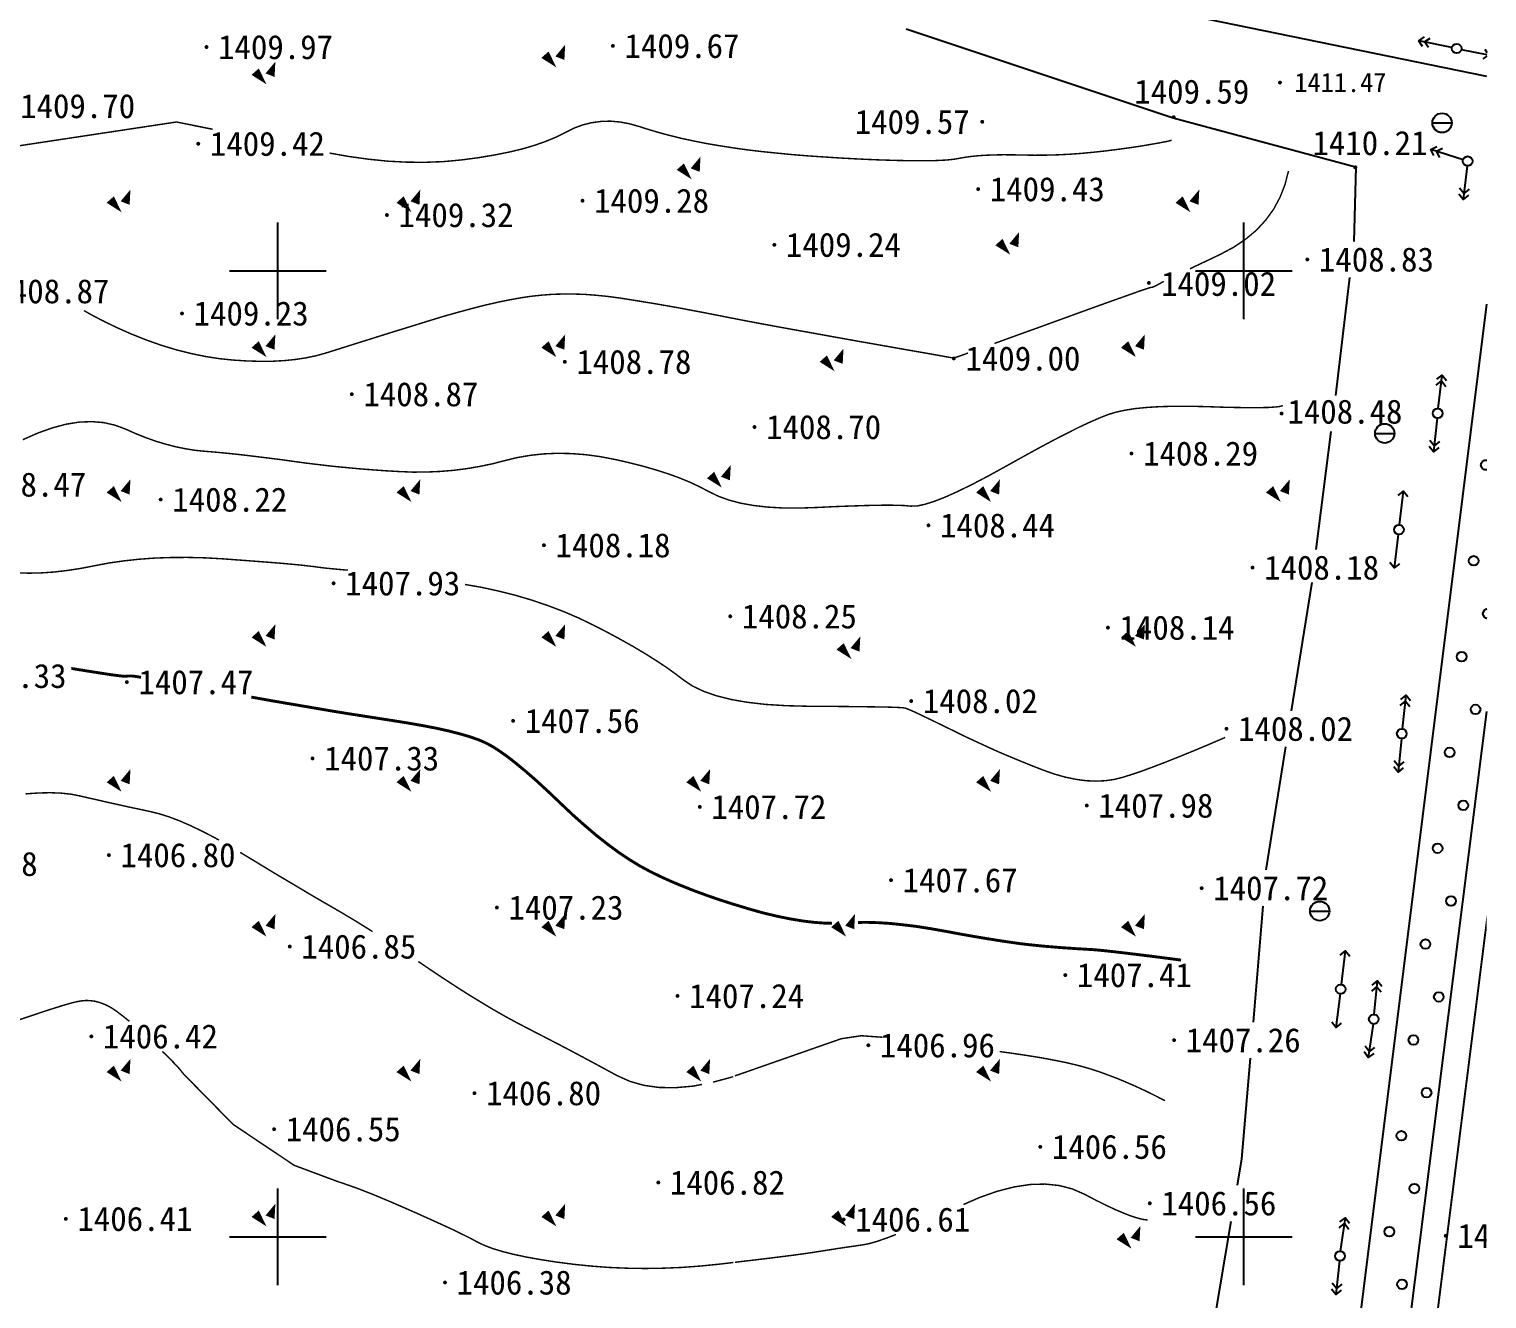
# Model space of a CAD drawing. Header units: inches. Extents: x -2316 to 955, y -265 to 742.
# Drawn here: x 804.5 to 955.4, y 455.2 to 586.7 of the extents above; entities that cross this region are included whole.
import ezdxf
from ezdxf.enums import TextEntityAlignment as Align
from ezdxf.xclip import XClip

# ---------------------------------------------------------------- set-up
doc = ezdxf.new("R2010")
doc.units = ezdxf.units.IN
doc.header["$LTSCALE"] = 1000
doc.header["$MEASUREMENT"] = 0
doc.header["$XCLIPFRAME"] = 0
doc.layers.add('周边地形图', color=8, linetype='Continuous')
doc.styles.get("Standard").update_dxf_attribs({"font": ''})
doc.styles.get('Standard').set_extended_font_data('SimSun')

# ---------------------------------------------------------------- blocks, each defined once
blk = doc.blocks.new('GC200')
at = {"linetype": 'Continuous', "const_width": 0.2, "flags": 128}
blk.add_lwpolyline([(-0.1, 0, 1), (0.1, 0, 1)], format="xyb", close=True, dxfattribs=at)
blk = doc.blocks.new('gc013a')
at = {"linetype": 'Continuous'}
blk.add_line((0.5, 0), (4, 0), dxfattribs=at)
at = {"linetype": 'Continuous', "flags": 128}
for points in [[(2.88, 0.5), (3.38, 0), (2.88, -0.5)], [(3.5, 0.5), (4, 0), (3.5, -0.5)]]:
    blk.add_lwpolyline(points, dxfattribs=at)
blk = doc.blocks.new('gc170')
at = {"linetype": 'Continuous'}
blk.add_circle((0, 0), 0.5, dxfattribs=at)
blk = doc.blocks.new('GC042')
blk.add_line((-1, 0), (1, 0))
blk.add_circle((0, 0), 1)
blk = doc.blocks.new('gc090')
for points in [[(1.07, 1.45, 0, 1, 0), (0.52, 0.05, 1, 1, 0)], [(-1.02, 0.41, 1, 0, 0), (0.15, -0.9, 0, 0, 0)]]:
    blk.add_lwpolyline(points, format="xyseb")
blk = doc.blocks.new('gc013b')
at = {"linetype": 'Continuous'}
blk.add_line((0.5, 0), (4, 0), dxfattribs=at)
at = {"linetype": 'Continuous', "flags": 128}
blk.add_lwpolyline([(3.5, 0.5), (4, 0), (3.5, -0.5)], dxfattribs=at)
blk = doc.blocks.new('xzdxt')
at = {"layer": '周边地形图'}
for p, q in [((451.75, -75.5), (451.75, -65.5)), ((551.75, -75.5), (551.75, -65.5)), ((446.75, -70.5), (456.75, -70.5)), ((546.75, -70.5), (556.75, -70.5)), ((451.75, -175.5), (451.75, -165.5)), ((551.75, -175.5), (551.75, -165.5)), ((446.75, -170.5), (456.75, -170.5)), ((546.75, -170.5), (556.75, -170.5))]:
    blk.add_line(p, q, dxfattribs=at)
at = {"layer": '周边地形图', "flags": 128}
for points in [[(672.25, -69.94), (498.9, -34.37)], [(563.29, -59.77), (544.44, -54.67), (516.79, -45.47)], [(563.16, -67.44), (563.39, -59.77)], [(563.23, -59.88), (563.22, -59.84)], [(532.43, -430.01), (577.33, -70.5)], [(537.27, -430.58), (582.65, -70.5)], [(561.27, -83.39), (562.71, -71.19)], [(559.25, -99.34), (560.8, -87.14)], [(556.69, -116.03), (558.81, -102.77)], [(554.06, -132.52), (554.08, -132.3), (556.09, -119.78)], [(552.74, -148.27), (553.75, -136.27)], [(551.09, -165.15), (551.55, -162.41), (552.43, -152.02)], [(548.18, -182.24), (550.45, -168.9)]]:
    blk.add_lwpolyline(points, dxfattribs=at)
at = {"layer": '周边地形图', "const_width": 0.2, "flags": 128}
for points in [[(444.27, -47.32, 1), (444.47, -47.32, 1)], [(486.34, -47.2, 1), (486.54, -47.2, 1)], [(524.57, -55.06, 1), (524.77, -55.06, 1)], [(544.38, -54.58, 1), (544.58, -54.58, 1)], [(443.42, -57.33, 1), (443.62, -57.33, 1)], [(563.19, -59.77, 1), (563.39, -59.77, 1)], [(524.15, -62.03, 1), (524.35, -62.03, 1)], [(483.19, -63.23, 1), (483.39, -63.23, 1)], [(462.95, -64.71, 1), (463.15, -64.71, 1)], [(503.05, -67.79, 1), (503.25, -67.79, 1)], [(558.22, -69.31, 1), (558.42, -69.31, 1)], [(541.82, -71.74, 1), (542.02, -71.74, 1)], [(441.74, -74.9, 1), (441.94, -74.9, 1)], [(481.36, -79.91, 1), (481.56, -79.91, 1)], [(521.63, -79.56, 1), (521.83, -79.56, 1)], [(459.31, -83.26, 1), (459.51, -83.26, 1)], [(555.55, -85.26, 1), (555.75, -85.26, 1)], [(501, -86.66, 1), (501.2, -86.66, 1)], [(540.02, -89.4, 1), (540.22, -89.4, 1)], [(439.53, -94.17, 1), (439.73, -94.17, 1)], [(519, -96.84, 1), (519.2, -96.84, 1)], [(479.2, -98.9, 1), (479.4, -98.9, 1)], [(552.55, -101.21, 1), (552.75, -101.21, 1)], [(457.43, -102.84, 1), (457.63, -102.84, 1)], [(498.49, -106.26, 1), (498.69, -106.26, 1)], [(537.58, -107.43, 1), (537.78, -107.43, 1)], [(436.03, -113.07, 1), (436.23, -113.07, 1)], [(517.22, -115.03, 1), (517.42, -115.03, 1)], [(476.01, -117.08, 1), (476.21, -117.08, 1)], [(549.85, -117.9, 1), (550.05, -117.9, 1)], [(455.25, -120.97, 1), (455.45, -120.97, 1)], [(495.33, -125.99, 1), (495.53, -125.99, 1)], [(535.39, -125.85, 1), (535.59, -125.85, 1)], [(434.17, -130.98, 1), (434.37, -130.98, 1)], [(515.13, -133.58, 1), (515.33, -133.58, 1)], [(547.28, -134.4, 1), (547.48, -134.4, 1)], [(474.33, -136.41, 1), (474.53, -136.41, 1)], [(452.89, -140.45, 1), (453.09, -140.45, 1)], [(533.17, -143.4, 1), (533.37, -143.4, 1)], [(493.03, -145.56, 1), (493.23, -145.56, 1)], [(432.35, -149.75, 1), (432.55, -149.75, 1)], [(512.78, -150.67, 1), (512.98, -150.67, 1)], [(544.43, -150.14, 1), (544.63, -150.14, 1)], [(472.01, -155.63, 1), (472.21, -155.63, 1)], [(451.27, -159.36, 1), (451.47, -159.36, 1)], [(530.58, -161.18, 1), (530.78, -161.18, 1)], [(491.04, -164.88, 1), (491.24, -164.88, 1)], [(541.91, -167.03, 1), (542.11, -167.03, 1)], [(429.71, -168.64, 1), (429.91, -168.64, 1)], [(510.22, -168.71, 1), (510.42, -168.71, 1)], [(572.55, -170.4, 1), (572.75, -170.4, 1)], [(468.96, -175.23, 1), (469.16, -175.23, 1)]]:
    blk.add_lwpolyline(points, format="xyb", close=True, dxfattribs=at)
at = {"layer": '周边地形图'}
for points, const_width in [([(375.04, -62.65), (387.3, -58.85), (401.82, -56.54), (423.46, -57.77), (441.26, -55.08), (445, -55.83)], 0.15), ([(457.12, -58.3), (459.17, -58.66), (461.21, -58.94), (463.2, -59.14), (465.15, -59.24), (467.06, -59.25), (468.92, -59.18), (470.74, -59.01), (472.48, -58.78), (474.11, -58.51), (475.62, -58.21), (477.02, -57.88), (478.31, -57.5), (479.48, -57.09), (480.55, -56.65), (481.5, -56.17), (482.4, -55.72), (483.32, -55.38), (484.25, -55.15), (485.21, -55.02), (486.18, -54.99), (487.18, -55.08), (488.18, -55.27), (489.21, -55.56), (490.27, -55.9), (491.37, -56.22), (492.51, -56.52), (493.7, -56.81), (494.92, -57.07), (496.19, -57.32), (497.5, -57.54), (498.85, -57.75), (498.9, -57.76)], 0.15), ([(498.88, -57.76), (500.26, -57.95), (501.75, -58.13), (503.31, -58.29), (504.95, -58.45), (506.67, -58.59), (508.46, -58.71), (510.33, -58.83), (512.28, -58.93), (514.17, -59.01), (515.88, -59.06), (517.41, -59.09), (518.76, -59.09), (519.93, -59.07), (520.92, -59.02), (521.72, -58.94), (522.35, -58.83), (522.91, -58.73), (523.56, -58.64), (524.28, -58.57), (525.07, -58.52), (525.93, -58.49), (526.87, -58.47), (527.89, -58.48), (528.97, -58.5), (530.11, -58.52), (531.27, -58.51), (532.46, -58.48), (533.68, -58.42), (534.91, -58.33), (536.18, -58.21), (537.47, -58.07), (538.79, -57.9), (540.05, -57.73), (541.17, -57.56), (542.16, -57.39), (543.02, -57.24), (543.74, -57.1), (544.28, -56.97)], 0.15), ([(546.17, -70.28), (546.62, -70.06), (547.85, -69.48), (549.26, -68.81), (550.67, -68.06), (551.93, -67.22), (553.05, -66.28), (554.01, -65.24), (554.83, -64.11), (555.49, -62.88), (556.01, -61.56), (556.37, -60.15)], 0.15), ([(525.93, -78.01), (526.61, -77.76), (528.29, -77.15), (530.24, -76.45), (532.47, -75.64), (534.69, -74.83), (536.63, -74.13), (538.27, -73.54), (539.63, -73.06), (540.69, -72.68), (541.47, -72.41), (541.96, -72.25), (542.16, -72.2), (542.21, -72.2), (542.28, -72.19), (542.35, -72.16), (542.43, -72.13), (542.52, -72.09), (542.62, -72.04), (542.72, -71.99), (542.84, -71.92), (543.04, -71.81), (543.41, -71.61), (543.45, -71.59)], 0.15), ([(431.69, -74.6), (432.27, -74.94), (433.6, -75.64), (435.08, -76.36), (436.64, -77.05), (438.18, -77.66), (439.71, -78.2), (441.23, -78.66), (442.73, -79.04), (444.22, -79.35), (445.69, -79.58), (447.15, -79.73), (448.58, -79.82), (449.93, -79.86), (451.23, -79.85), (452.45, -79.78), (453.62, -79.66), (454.72, -79.49), (455.75, -79.27), (456.72, -79), (457.71, -78.69), (458.79, -78.35), (459.95, -77.98), (461.21, -77.59), (462.57, -77.16), (464.01, -76.71), (465.55, -76.24), (467.18, -75.73), (468.81, -75.23), (470.37, -74.79), (471.85, -74.39), (473.25, -74.03), (474.57, -73.73), (475.82, -73.48), (476.98, -73.27), (478.07, -73.11), (479.13, -73), (480.21, -72.92), (481.31, -72.89), (482.43, -72.89), (483.57, -72.93), (484.73, -73.02), (485.92, -73.14), (487.12, -73.3), (488.34, -73.49), (489.56, -73.69), (490.8, -73.89), (492.05, -74.11), (493.3, -74.33), (494.56, -74.57), (495.83, -74.81), (497.11, -75.06), (498.47, -75.33), (498.9, -75.41)], 0.15), ([(498.9, -75.41), (499.97, -75.62), (501.61, -75.93), (503.39, -76.26), (505.32, -76.61), (507.39, -76.98), (509.6, -77.38), (511.95, -77.8), (514.23, -78.2), (516.2, -78.55), (517.87, -78.84), (519.24, -79.08), (520.31, -79.27), (521.07, -79.41), (521.53, -79.49), (521.7, -79.51), (521.72, -79.51), (521.75, -79.5), (521.81, -79.49), (521.88, -79.46), (521.98, -79.43), (522.09, -79.39), (522.22, -79.35), (522.37, -79.3), (522.66, -79.19), (523.2, -79)], 0.15), ([(525.22, -91.77), (527.01, -90.78), (528.85, -89.76), (530.54, -88.83), (532.09, -88), (533.5, -87.28), (534.75, -86.65), (535.87, -86.13), (536.84, -85.71), (537.66, -85.38), (538.48, -85.13), (539.43, -84.92), (540.51, -84.75), (541.73, -84.63), (543.08, -84.55), (544.56, -84.51), (546.18, -84.51), (547.93, -84.55), (549.64, -84.61), (551.14, -84.64), (552.44, -84.66), (553.52, -84.65), (554.4, -84.63), (555.07, -84.58), (555.54, -84.52), (555.79, -84.44)], 0.15), ([(425.36, -87.97), (426.92, -87.28), (428.41, -86.75), (429.83, -86.37), (431.19, -86.15), (432.49, -86.1), (433.72, -86.2), (434.88, -86.46), (435.98, -86.87), (437.04, -87.34), (438.09, -87.76), (439.13, -88.13), (440.16, -88.44), (441.18, -88.7), (442.19, -88.91), (443.19, -89.07), (444.18, -89.17), (445.19, -89.25), (446.24, -89.35), (447.33, -89.46), (448.46, -89.59), (449.63, -89.73), (450.85, -89.88), (452.1, -90.04), (453.4, -90.22), (454.72, -90.4), (456.06, -90.56), (457.41, -90.72), (458.77, -90.85), (460.14, -90.98), (461.53, -91.09), (462.92, -91.19), (464.34, -91.27), (465.74, -91.33), (467.14, -91.32), (468.52, -91.26), (469.89, -91.15), (471.25, -90.98), (472.59, -90.75), (473.92, -90.48), (475.23, -90.14), (476.55, -89.82), (477.9, -89.59), (479.28, -89.44), (480.69, -89.38), (482.13, -89.41), (483.6, -89.52), (485.1, -89.72), (486.62, -90.01), (488.12, -90.35), (489.54, -90.71), (490.89, -91.1), (492.15, -91.5), (493.33, -91.93), (494.43, -92.38), (495.44, -92.86), (496.26, -93.29)], 0.15), ([(498.9, -94.34), (499.64, -94.54), (500.98, -94.78), (502.44, -94.95), (504.02, -95.04), (505.73, -95.05), (507.56, -94.99), (509.37, -94.9), (511.01, -94.84), (512.48, -94.79), (513.78, -94.76), (514.9, -94.75), (515.86, -94.76), (516.64, -94.79), (517.25, -94.85), (517.87, -94.84), (518.66, -94.68), (519.61, -94.39), (520.75, -93.95), (522.05, -93.37), (523.53, -92.65), (525.22, -91.77)], 0.15), ([(496.26, -93.29), (496.38, -93.35), (497.35, -93.82), (498.43, -94.22), (498.9, -94.34)], 0.15), ([(424.81, -101.76), (426.04, -101.79), (427.31, -101.76), (428.62, -101.67), (429.96, -101.51), (431.35, -101.3), (432.79, -101.02), (434.26, -100.74), (435.79, -100.52), (437.36, -100.35), (438.98, -100.23), (440.66, -100.17), (442.38, -100.16), (444.15, -100.2), (445.97, -100.3), (447.73, -100.43), (449.33, -100.55), (450.77, -100.66), (452.04, -100.76), (453.15, -100.86), (454.1, -100.95), (454.88, -101.04), (455.5, -101.11), (456.06, -101.19), (456.63, -101.26), (457.23, -101.32), (457.86, -101.38), (458.51, -101.44), (459, -101.48)], 0.15), ([(471.12, -102.96), (472.81, -103.25), (474.59, -103.64), (476.34, -104.08), (478.04, -104.58), (479.69, -105.14), (481.3, -105.75), (482.87, -106.42), (484.4, -107.16), (485.86, -107.91), (487.23, -108.65), (488.53, -109.38), (489.74, -110.1), (490.87, -110.81), (491.92, -111.5), (492.88, -112.19), (493.76, -112.86), (494.69, -113.48), (495.82, -114.02), (497.14, -114.48), (498.65, -114.86), (498.9, -114.91)], 0.15), ([(430.38, -111.66), (430.47, -111.67), (432.09, -111.93), (433.43, -112.14), (434.48, -112.3), (435.26, -112.4), (435.75, -112.46), (435.96, -112.47), (436.04, -112.46), (436.12, -112.45), (436.22, -112.44), (436.32, -112.44), (436.42, -112.44), (436.54, -112.44), (436.67, -112.44), (436.8, -112.45), (437.07, -112.49), (437.6, -112.57)], 0.3), ([(449.01, -114.62), (451.18, -115.01), (453.36, -115.38), (455.47, -115.74), (457.52, -116.09), (459.51, -116.41), (461.44, -116.71), (463.3, -117), (465.07, -117.28), (466.68, -117.56), (468.14, -117.84), (469.46, -118.13), (470.62, -118.43), (471.64, -118.73), (472.51, -119.03), (473.23, -119.34), (473.91, -119.7), (474.68, -120.19), (475.53, -120.79), (476.46, -121.52), (477.47, -122.36), (478.56, -123.31), (479.73, -124.39), (480.98, -125.58), (482.26, -126.79), (483.51, -127.9), (484.72, -128.93), (485.9, -129.86), (487.04, -130.7), (488.16, -131.45), (489.24, -132.11), (490.28, -132.67), (491.34, -133.19), (492.46, -133.7), (493.64, -134.19), (494.88, -134.68), (496.19, -135.16), (497.55, -135.63), (498.9, -136.06)], 0.3), ([(498.9, -114.91), (500.36, -115.16), (502.26, -115.38), (504.35, -115.51), (506.64, -115.57), (508.88, -115.58), (510.84, -115.6), (512.51, -115.62), (513.91, -115.64), (515.03, -115.66), (515.86, -115.69), (516.42, -115.72), (516.69, -115.76), (516.89, -115.83), (517.21, -115.96), (517.66, -116.16), (518.24, -116.43), (518.94, -116.77), (519.77, -117.17), (520.73, -117.64), (521.82, -118.17), (522.96, -118.73), (524.12, -119.27), (525.27, -119.8), (526.42, -120.32), (527.58, -120.81), (528.74, -121.29), (529.9, -121.76), (531.06, -122.21), (532.2, -122.61), (533.31, -122.92), (534.39, -123.14), (535.42, -123.28), (536.42, -123.32), (537.39, -123.28), (538.32, -123.15), (539.21, -122.93), (540.15, -122.63), (541.19, -122.28), (542.35, -121.85), (543.61, -121.37), (544.99, -120.82), (546.49, -120.21), (548.09, -119.54), (549.81, -118.8)], 0.15), ([(425.64, -124.64), (426.95, -124.55), (428.17, -124.52), (429.29, -124.56), (430.32, -124.67), (431.26, -124.85), (432.15, -125.06), (433.05, -125.26), (433.94, -125.47), (434.85, -125.67), (435.75, -125.87), (436.66, -126.07), (437.58, -126.26), (438.49, -126.46), (439.44, -126.69), (440.46, -127.01), (441.55, -127.42), (442.7, -127.92), (443.91, -128.5), (445.19, -129.16), (445.67, -129.43)], 0.15), ([(447.86, -130.7), (447.95, -130.75), (449.37, -131.61), (450.73, -132.44), (452.03, -133.22), (453.28, -133.96), (454.47, -134.67), (455.6, -135.34), (456.67, -135.96), (457.69, -136.55), (458.7, -137.14), (459.78, -137.79), (460.91, -138.49), (461.56, -138.9)], 0.15), ([(498.9, -136.06), (500.45, -136.53), (501.93, -136.95), (503.35, -137.29), (504.71, -137.57), (506.01, -137.79), (507.24, -137.94), (508.42, -138.03), (509.12, -138.04)], 0.3), ([(511.8, -137.95), (512.75, -137.94), (513.94, -137.98), (515.19, -138.06), (516.52, -138.2), (517.9, -138.37), (519.36, -138.6), (520.88, -138.87), (522.38, -139.15), (523.8, -139.4), (525.12, -139.62), (526.35, -139.82), (527.49, -139.99), (528.54, -140.14), (529.49, -140.25), (530.35, -140.34), (531.15, -140.42), (531.9, -140.48), (532.6, -140.54), (533.26, -140.59), (533.88, -140.63), (534.46, -140.67), (534.99, -140.7), (535.48, -140.73), (536.05, -140.76), (536.83, -140.83), (537.83, -140.93), (539.04, -141.07), (540.46, -141.24), (542.1, -141.44), (543.95, -141.68), (545.25, -141.85)], 0.3), ([(466.3, -142), (467.41, -142.75), (468.83, -143.7), (470.21, -144.6), (471.54, -145.45), (472.82, -146.23), (474.05, -146.97), (475.24, -147.65), (476.38, -148.27), (477.47, -148.84), (478.55, -149.4), (479.66, -149.97), (480.8, -150.56), (481.96, -151.17), (483.15, -151.8), (484.36, -152.45), (485.6, -153.12), (486.87, -153.81), (488.21, -154.41), (489.66, -154.82), (491.24, -155.04), (492.93, -155.06), (494.73, -154.9), (495.67, -154.72)], 0.15), ([(417.94, -150.61), (418.4, -150.42), (419.92, -149.82), (421.67, -149.18), (423.45, -148.56), (425.05, -148.01), (426.47, -147.53), (427.72, -147.11), (428.8, -146.77), (429.7, -146.49), (430.43, -146.28), (430.98, -146.15), (431.45, -146.07), (431.91, -146.03), (432.37, -146.05), (432.82, -146.11), (433.27, -146.23), (433.72, -146.39), (434.17, -146.59), (434.62, -146.85), (435.09, -147.17), (435.64, -147.59), (436.27, -148.09), (436.4, -148.2)], 0.15), ([(499.07, -153.84), (510.08, -149.99), (512.15, -149.68), (514.35, -149.84)], 0.15), ([(439.8, -151.3), (440.43, -151.91), (441.38, -152.89), (442.06, -153.71)], 0.15), ([(526.47, -151.32), (527.44, -151.45), (529.2, -151.71), (530.81, -151.97), (532.26, -152.24), (533.57, -152.51), (534.72, -152.79), (535.72, -153.07), (536.66, -153.37), (537.6, -153.71), (538.56, -154.07), (539.54, -154.48), (540.53, -154.91), (541.54, -155.38), (542.56, -155.88), (543.59, -156.41)], 0.15), ([(442.06, -153.71), (447.14, -158.87), (453.45, -163.1), (458.07, -164.82)], 0.15), ([(496.8, -154.49), (498.69, -153.98), (498.9, -153.91)], 0.15), ([(458.07, -164.82), (458.62, -165), (460.01, -165.49), (461.52, -166.08), (463.15, -166.76), (464.78, -167.46), (466.27, -168.12), (467.63, -168.73), (468.86, -169.29), (469.96, -169.8), (470.92, -170.27), (471.76, -170.69), (472.45, -171.06), (473.16, -171.4), (474.02, -171.72), (475.03, -172.03), (476.19, -172.32), (477.5, -172.6), (478.96, -172.86), (480.57, -173.11), (482.33, -173.34), (484.17, -173.53), (486.02, -173.67), (487.88, -173.75), (489.76, -173.78), (491.65, -173.75), (493.55, -173.67), (495.46, -173.53), (497.38, -173.34), (498.9, -173.16)], 0.15), ([(522.72, -167.16), (524.44, -166.41), (526.27, -165.77), (528.01, -165.33), (529.65, -165.08), (531.19, -165.04), (532.64, -165.19), (533.99, -165.54), (535.25, -166.09), (536.41, -166.7), (537.48, -167.23), (538.44, -167.68), (539.31, -168.05), (540.08, -168.35), (540.75, -168.56), (541.32, -168.7), (541.79, -168.76)], 0.15), ([(499.08, -173.14), (499.23, -173.12), (500.91, -172.92), (502.43, -172.74), (503.79, -172.57), (504.98, -172.42), (506.01, -172.28), (506.87, -172.16), (507.57, -172.05), (508.19, -171.95), (508.79, -171.86), (509.4, -171.76), (509.99, -171.67), (510.59, -171.58), (511.17, -171.5), (511.75, -171.41), (512.33, -171.33), (512.98, -171.2), (513.82, -170.96), (514.83, -170.61), (515.73, -170.26)], 0.15)]:
    blk.add_lwpolyline(points, dxfattribs=dict(at, const_width=const_width))
at = {"layer": '周边地形图', "const_width": 0.2, "flags": 128}
blk.add_lwpolyline([(585.38, -70.5), (566.74, -218.4)], dxfattribs=at)
at = {"layer": '周边地形图', "color": 8}
for name, p in [('gc090', (480.43, -48.52)), ('gc170', (573.77, -47.47)), ('gc090', (450.43, -50.28)), ('GC200', (555.49, -51)), ('GC042', (572.27, -55.17)), ('GC042', (572.27, -55.17)), ('gc090', (494.44, -60.11)), ('gc170', (574.92, -59.13)), ('gc090', (435.43, -63.52)), ('gc090', (465.43, -63.52)), ('gc090', (546.07, -63.52)), ('gc090', (527.42, -67.92)), ('gc090', (450.43, -78.52)), ('gc090', (480.43, -78.52)), ('gc090', (540.43, -78.52)), ('gc090', (509.24, -79.99)), ('gc170', (571.82, -85.25)), ('GC042', (566.33, -87.32)), ('gc090', (497.57, -92.04)), ('gc090', (435.43, -93.52)), ('gc090', (465.43, -93.52)), ('gc090', (525.43, -93.52)), ('gc090', (555.43, -93.52)), ('gc170', (567.8, -97.28)), ('gc090', (450.43, -108.52)), ('gc090', (480.43, -108.52)), ('gc090', (540.43, -108.52)), ('gc090', (510.98, -109.78)), ('gc170', (568.1, -118.4)), ('gc090', (435.43, -123.52)), ('gc090', (465.43, -123.52)), ('gc090', (495.43, -123.52)), ('gc090', (525.43, -123.52)), ('GC042', (559.6, -136.77)), ('gc090', (450.43, -138.52)), ('gc090', (480.43, -138.52)), ('gc090', (510.43, -138.52)), ('gc090', (540.43, -138.52)), ('gc170', (561.78, -144.86)), ('gc170', (565.2, -147.97)), ('gc090', (435.43, -153.52)), ('gc090', (465.43, -153.52)), ('gc090', (495.43, -153.52)), ('gc090', (525.43, -153.52)), ('gc090', (450.43, -168.52)), ('gc090', (480.43, -168.52)), ('gc090', (510.43, -168.52)), ('gc090', (539.97, -170.83)), ('GC200', (572.65, -170.4)), ('gc170', (561.7, -172.48))]:
    blk.add_blockref(name, p, dxfattribs=at)
for name, p, rotation in [('gc013a', (573.77, -47.47), 168.3678386936989), ('gc013a', (573.77, -47.47), 348.5226322319324), ('gc013a', (574.92, -59.13), 162.5118349527591), ('gc013a', (574.92, -59.13), 263.2272992691734), ('gc013a', (571.82, -85.25), 83.22729926917341), ('gc013a', (571.82, -85.25), 263.609163280638), ('gc170', (576.79, -90.59), 262.8396600921367), ('gc013b', (567.8, -97.28), 82.94096532192296), ('gc013b', (567.8, -97.28), 262.7841476208736), ('gc170', (575.54, -100.51), 262.8396600921367), ('gc170', (577, -105.98), 82.72231111358697), ('gc170', (574.29, -110.43), 262.8396600921367), ('gc013a', (568.1, -118.4), 83.60916328063799), ('gc170', (575.73, -115.9), 82.72231111358697), ('gc013a', (568.1, -118.4), 264.3970482231107), ('gc170', (573.05, -120.35), 262.8396600921367), ('gc170', (574.46, -125.82), 82.72231111358697), ('gc170', (571.8, -130.27), 262.8396600921367), ('gc170', (573.2, -135.74), 82.72231111358697), ('gc170', (570.55, -140.2), 262.8396600921367), ('gc013b', (561.78, -144.86), 82.78414762087357), ('gc013a', (565.2, -147.97), 84.3970482231107), ('gc013b', (561.78, -144.86), 262.7543937662869), ('gc170', (571.93, -145.66), 82.72231111358697), ('gc013a', (565.2, -147.97), 261.8764423358495), ('gc170', (569.31, -150.12), 262.8396600921367), ('gc170', (570.66, -155.58), 82.72231111358697), ('gc170', (568.06, -160.04), 262.8396600921367), ('gc170', (569.4, -165.5), 82.72231111358697), ('gc013a', (561.7, -172.48), 81.87644233584955), ('gc170', (566.81, -169.96), 262.8396600921367), ('gc013a', (561.7, -172.48), 263.6918152948183), ('gc170', (568.13, -175.42), 82.72231111358697)]:
    blk.add_blockref(name, p, dxfattribs=dict(at, rotation=rotation))
at = {"layer": '周边地形图'}
for s, p in [('1409.97', (445.57, -47.32)), ('1409.67', (487.64, -47.2)), ('1409.59', (540.41, -51.93)), ('1409.70', (425.08, -53.43)), ('1409.57', (511.47, -55.06)), ('1409.42', (444.72, -57.33)), ('1410.21', (558.85, -57.25)), ('1409.43', (525.45, -62.03)), ('1409.28', (484.49, -63.23)), ('1409.32', (464.25, -64.71)), ('1409.24', (504.35, -67.79)), ('1408.83', (559.52, -69.31)), ('1409.02', (543.18, -71.83)), ('1408.87', (422.42, -72.6)), ('1409.23', (443.04, -74.9)), ('1409.00', (522.93, -79.56)), ('1408.78', (482.66, -79.91)), ('1408.87', (460.61, -83.26)), ('1408.48', (556.26, -85.06)), ('1408.70', (502.3, -86.66)), ('1408.29', (541.32, -89.4)), ('1408.47', (420.02, -92.61)), ('1408.22', (440.83, -94.17)), ('1408.44', (520.3, -96.84)), ('1408.18', (480.5, -98.9)), ('1408.18', (553.85, -101.21)), ('1407.93', (458.73, -102.84)), ('1408.25', (499.79, -106.26)), ('1408.14', (538.88, -107.43)), ('1407.33', (417.98, -112.43)), ('1407.47', (437.33, -113.07)), ('1408.02', (518.52, -115.03)), ('1407.56', (477.31, -117.08)), ('1408.02', (551.15, -117.9)), ('1407.33', (456.55, -120.97)), ('1407.72', (496.63, -125.99)), ('1407.98', (536.69, -125.85)), ('1406.80', (435.47, -130.98)), ('1406.88', (414.99, -131.89)), ('1407.67', (516.43, -133.58)), ('1407.72', (548.58, -134.4)), ('1407.23', (475.63, -136.41)), ('1406.85', (454.19, -140.45)), ('1407.41', (534.47, -143.4)), ('1407.24', (494.33, -145.56)), ('1406.42', (433.65, -149.75)), ('1407.26', (545.73, -150.14)), ('1406.96', (514.08, -150.67)), ('1406.80', (473.31, -155.63)), ('1406.55', (452.57, -159.36)), ('1406.56', (531.88, -161.18)), ('1406.82', (492.34, -164.88)), ('1406.56', (543.21, -167.03)), ('1406.41', (431.01, -168.64)), ('1406.61', (511.52, -168.71)), ('1408.29', (573.85, -170.4)), ('1406.38', (470.26, -175.23))]:
    blk.add_text(s, height=2.5, dxfattribs=at).set_placement(p, align=Align.MIDDLE_LEFT)
blk.add_text('1411.47', height=2, dxfattribs=at).set_placement((561.74, -51), align=Align.MIDDLE)

msp = doc.modelspace()

# ---------------------------------------------------------------- block references
at = {"layer": '周边地形图'}
ref = msp.add_blockref('xzdxt', (378.49, 632.14), dxfattribs=at)
XClip(ref).set_block_clipping_path([(-157.9355125933, -469.9870119662), (576.9011104744, 109.8829118801)])

doc.saveas('drawing.dxf')
